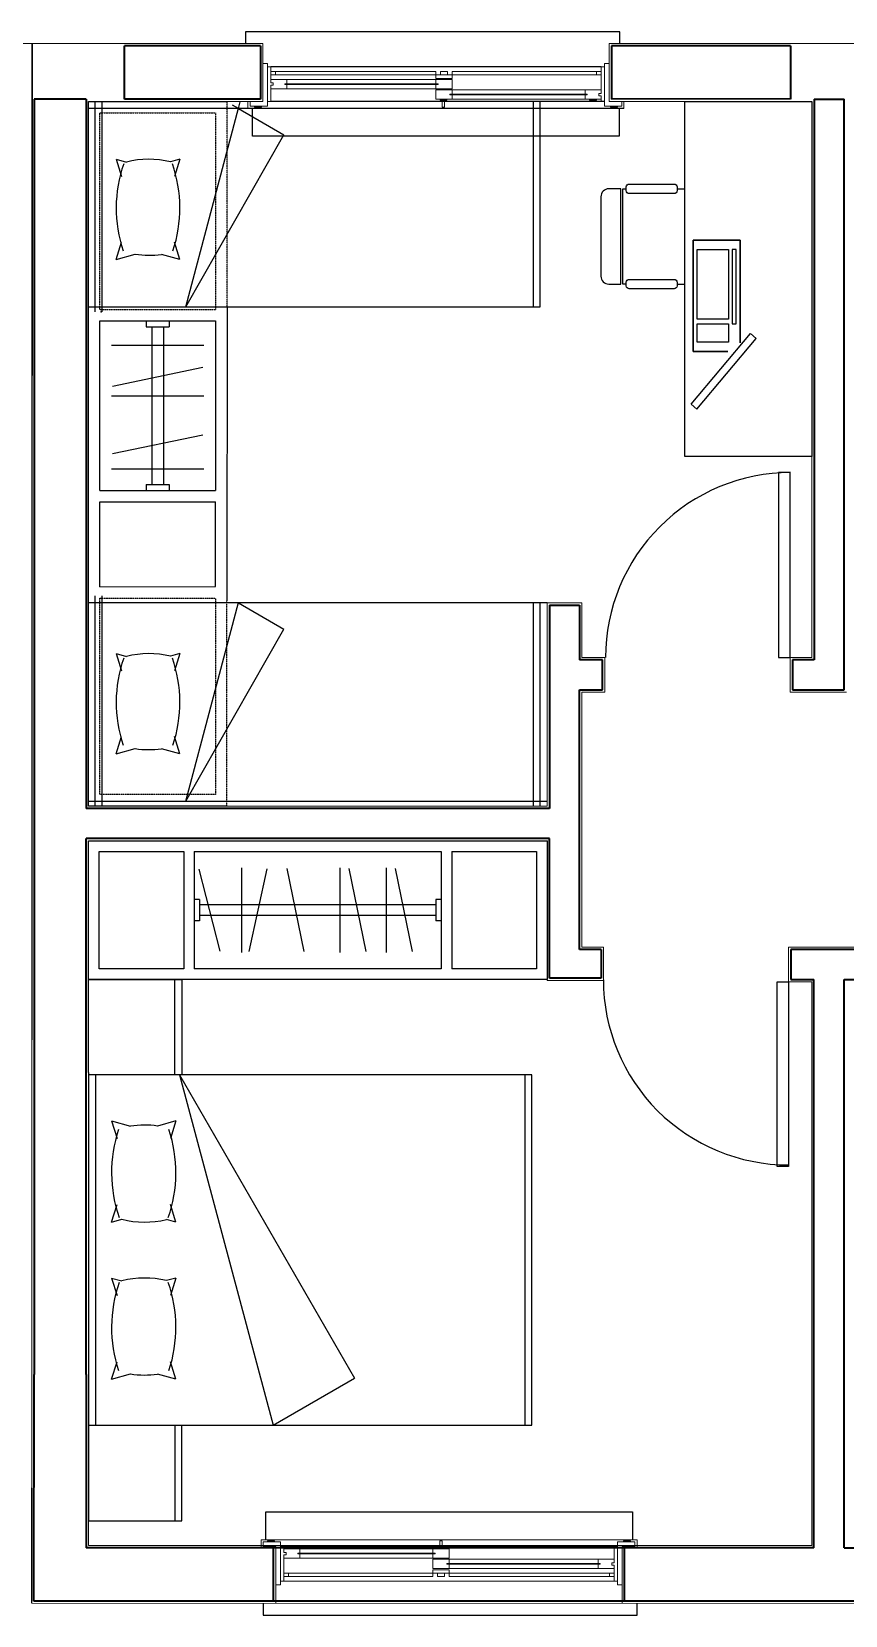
# Model space of a CAD drawing. Header units: millimetres. Extents: x -32319 to 9885, y 990 to 22164.
# Drawn here: x -11216 to -7694, y 14225 to 21080 of the extents above; entities that cross this region are included whole.
import ezdxf

# ---------------------------------------------------------------- set-up
doc = ezdxf.new("R2010")
doc.units = ezdxf.units.MM
doc.linetypes.add('HIDDEN', pattern=[0.375, 0.25, -0.125])
doc.layers.add('door', color=53, linetype='Continuous')
doc.layers.add('furniture', color=34, linetype='Continuous')
for name, color, linetype, lineweight in [('plaster', 4, 'Continuous', 13), ('wall', 5, 'Continuous', 35), ('wind', 161, 'Continuous', 5)]:
    doc.layers.add(name, color=color, linetype=linetype, lineweight=lineweight)

# ---------------------------------------------------------------- blocks, each defined once
blk = doc.blocks.new('bed 21ws')
at = {"color": 0}
for p, q in [((0, 762.9), (0, 1166.5)), ((0, 1166.5), (404.2, 1166.5)), ((373.9, 752.8), (373.9, 1166.5)), ((404.2, 1166.8), (404.2, 752.8)), ((0, 762.9), (0, -762.9)), ((1919.9, 752.8), (0, 752.8)), ((30.3, 752.8), (30.3, -762.9)), ((394.1, 752.8), (1152, -559.9)), ((394.1, 752.8), (800.2, -762.9)), ((1889.6, 752.8), (1889.6, -762.9)), ((1919.9, -762.9), (1919.9, 752.8)), ((100, 554), (123.7, 478.4)), ((100, 554), (182.8, 531.2)), ((378.6, 554), (298.5, 531.9)), ((378.6, 554), (355, 478.4)), ((100, 115.9), (123.7, 191.5)), ((378.6, 115.9), (355, 191.5)), ((100, 115.9), (144.8, 128.3)), ((378.6, 115.9), (337.6, 127.2)), ((100, -126), (123.7, -201.6)), ((100, -126), (144.8, -138.4)), ((378.6, -126), (337.6, -137.3)), ((378.6, -126), (355, -201.6)), ((100, -564.2), (123.7, -488.6)), ((100, -564.2), (182.8, -541.3)), ((378.6, -564.2), (298.5, -542.1)), ((378.6, -564.2), (355, -488.6)), ((800.2, -762.9), (1152, -559.9)), ((0, -762.9), (1919.9, -762.9)), ((0, -762.9), (0, -1176.6)), ((373.9, -762.9), (373.9, -1176.6)), ((404.2, -1176.9), (404.2, -762.9)), ((0, -1176.6), (404.2, -1176.6))]:
    blk.add_line(p, q, dxfattribs=at)
for centre, radius, start, end in [((691.4, 329.9), 591.4, 161.59105, 199.20246), ((243.2, 137.9), 397.9, 82.00717, 98.73199), ((-212.8, 329.9), 591.4, 340.79754, 18.40895), ((243.2, 513.8), 397.9, 255.67702, 283.71647), ((243.2, -523.9), 397.9, 76.28353, 104.32298), ((691.4, -340), 591.4, 160.79754, 198.40895), ((-212.8, -340), 591.4, 341.59105, 19.20246), ((243.2, -148), 397.9, 261.26801, 277.99283)]:
    blk.add_arc(centre, radius, start, end, dxfattribs=at)

msp = doc.modelspace()

# ---------------------------------------------------------------- linework, layer by layer
for p, q in [((-8984.8, 20747.5), (-10970.5, 20747.5)), ((-8652.6, 20747.8), (-10280.8, 20747.8))]:
    msp.add_line(p, q)
for points in [[(-8670.7, 21027.9), (-8670.7, 21079.9), (-10290.7, 21079.9), (-10290.7, 21027.9)], [(-8750.8, 20927.8), (-10180.8, 20927.8)], [(-8735.8, 20777.8), (-10180.8, 20777.8)], [(-10214.6, 14277), (-10214.6, 14225), (-8594.6, 14225), (-8594.6, 14277)]]:
    msp.add_lwpolyline(points)
at = {"layer": 'door'}
for p, q in [((-7982.8, 19171.3), (-7983.2, 18371.3)), ((-7932.8, 19171.3), (-7982.8, 19171.3)), ((-7933.2, 18371.3), (-7932.8, 19171.3)), ((-7983.2, 18371.3), (-7933.2, 18371.3)), ((-7989.6, 16167.2), (-7989.6, 16967.2)), ((-7989.6, 16967.2), (-7939.6, 16967.2)), ((-7939.6, 16967.2), (-7939.6, 16167.2)), ((-7939.6, 16167.2), (-7989.6, 16167.2))]:
    msp.add_line(p, q, dxfattribs=at)
for centre, radius, start, end in [((-7931.9, 18371.3), 800, 89.96771, 179.99674), ((-7939.9, 16976.1), 801.4, 179.99674, 270.02597)]:
    msp.add_arc(centre, radius, start, end, dxfattribs=at)
at = {"layer": 'furniture'}
for p, q in [((-10970.5, 17727.7), (-10970.5, 20778)), ((-10970.4, 20777.9), (-10370.4, 20777.9)), ((-10940.5, 19867.5), (-10940.5, 20777.5)), ((-10910.5, 19867.5), (-10910.5, 20777.5)), ((-10321.4, 20747.5), (-10313.6, 20776.5)), ((-9045.4, 20777.8), (-9045.4, 19888.6)), ((-9015.1, 19888.6), (-9015.1, 20777.8)), ((-10549.1, 19888.6), (-10320.8, 20749.5)), ((-10321.4, 20747.5), (-10347.3, 20762.5)), ((-10321.4, 20747.5), (-10124, 20633.6)), ((-10549.1, 19888.6), (-10124, 20633.6)), ((-10850.2, 20527.6), (-10826.8, 20452.8)), ((-10850.2, 20527.6), (-10805.9, 20515.4)), ((-10574.5, 20527.6), (-10615.1, 20516.4)), ((-10574.5, 20527.6), (-10597.9, 20452.8)), ((-8422, 20399.8), (-8388.4, 20399.8)), ((-10850.2, 20094), (-10826.8, 20168.9)), ((-10574.5, 20094), (-10597.9, 20168.9)), ((-8352.6, 20178, -28.6), (-8149.4, 20178, 9.5)), ((-10850.2, 20094), (-10768.3, 20116.7)), ((-10574.5, 20094), (-10653.7, 20115.9)), ((-8422, 19987.3), (-8388.4, 19987.3)), ((-10970.5, 19888.6), (-9015.1, 19888.6)), ((-10370.4, 19888.6), (-10370.5, 18616.8)), ((-10920.5, 19827.8), (-10420.5, 19827.8)), ((-10720.5, 19827.8), (-10720.5, 19802.8)), ((-10620.5, 19827.8), (-10620.5, 19802.8)), ((-10720.5, 19802.8), (-10620.5, 19802.8)), ((-10695.5, 19802.8), (-10695.5, 19119.3)), ((-10645.5, 19802.8), (-10645.5, 19119.3)), ((-8361.8, 19467.4), (-8104.7, 19773.8)), ((-8336.5, 19446.1), (-8079.3, 19752.5)), ((-8104.7, 19773.8), (-8079.3, 19752.5)), ((-10870.5, 19722.7), (-10470.5, 19722.7)), ((-10866.3, 19546.1), (-10474.6, 19627)), ((-10870.5, 19503.8), (-10470.5, 19503.8)), ((-8336.5, 19446.1), (-8361.8, 19467.4)), ((-10866.3, 19253.6), (-10474.6, 19334.5)), ((-10870.5, 19187.5), (-10470.5, 19187.5)), ((-10920.6, 19094.2), (-10420.6, 19094.4)), ((-10720.7, 19119.3), (-10620.7, 19119.3)), ((-10720.7, 19119.3), (-10720.7, 19094.3)), ((-10620.7, 19119.3), (-10620.7, 19094.3)), ((-10920.6, 19044.2), (-10420.6, 19044.4)), ((-10920.5, 18677.6), (-10920.5, 19044.2)), ((-10420.5, 18677.8), (-10420.6, 19044.4)), ((-10920.5, 18677.6), (-10420.5, 18677.8)), ((-8984.8, 18607.7), (-10970.5, 18607.7)), ((-10940.5, 17727.7), (-10940.5, 18637.7)), ((-10910.5, 17727.7), (-10910.5, 18637.7)), ((-10549.1, 17748.7), (-10320.8, 18609.6)), ((-10321.4, 18607.7), (-10124, 18493.7)), ((-9045.3, 18607.7), (-9045.3, 17727.6)), ((-9015, 17727.6), (-9015, 18607.7)), ((-10549.1, 17748.7), (-10124, 18493.7)), ((-10850.2, 18387.8), (-10805.9, 18375.6)), ((-10850.2, 18387.8), (-10826.8, 18313)), ((-10574.5, 18387.8), (-10615.1, 18376.6)), ((-10574.5, 18387.8), (-10597.9, 18313)), ((-10850.2, 17954.2), (-10826.8, 18029)), ((-10574.5, 17954.2), (-10597.9, 18029)), ((-10850.2, 17954.2), (-10768.3, 17976.8)), ((-10574.5, 17954.2), (-10653.7, 17976.1)), ((-10970.5, 17748.7), (-8984.8, 17748.7)), ((-10370.5, 17727.7), (-10970.5, 17727.7)), ((-10970.2, 16977.6), (-10970.2, 17577.6)), ((-10970.2, 17577.6), (-8984.9, 17577.5)), ((-8984.9, 17577.6), (-8984.9, 16977.6)), ((-10924.4, 17023.4), (-10924.4, 17531.8)), ((-10924.4, 17531.8), (-10557.7, 17531.8)), ((-10557.7, 17531.8), (-10557.7, 17023.4)), ((-10511.9, 17531.8), (-10511.9, 17023.4)), ((-9443.2, 17531.8), (-9443.2, 17023.4)), ((-9397.4, 17531.8), (-9397.4, 17023.4)), ((-9030.7, 17531.8), (-9030.7, 17023.4)), ((-10492.5, 17455.2), (-10401.5, 17100)), ((-10307.3, 17460.9), (-10307.3, 17094.3)), ((-10198.5, 17456.7), (-10276.5, 17098.5)), ((-10111.8, 17457.2), (-10037.7, 17098.1)), ((-9882.5, 17460.9), (-9882.5, 17094.3)), ((-9843.7, 17457.2), (-9769.6, 17098.1)), ((-9681.8, 17460.9), (-9681.8, 17094.3)), ((-9643, 17457.2), (-9568.9, 17098.1)), ((-10489, 17323.4), (-10511.9, 17323.4)), ((-10489, 17323.4), (-10489, 17231.8)), ((-9466.1, 17300.5), (-10489, 17300.5)), ((-9466.1, 17323.4), (-9466.1, 17231.8)), ((-9443.2, 17323.4), (-9466.1, 17323.4)), ((-10489, 17231.8), (-10511.9, 17231.8)), ((-9466.1, 17254.7), (-10489, 17254.7)), ((-9443.2, 17231.8), (-9466.1, 17231.8)), ((-10557.7, 17023.4), (-10924.4, 17023.4)), ((-9443.2, 17023.4), (-10511.9, 17023.4)), ((-9030.7, 17023.4), (-9397.4, 17023.4)), ((-8984.9, 16977.6), (-10970.2, 16977.6))]:
    msp.add_line(p, q, dxfattribs=at)
at = {"layer": 'furniture', "linetype": 'HIDDEN'}
for p, q in [((-10370.4, 19888.6), (-10370.4, 20777.8)), ((-10920.5, 19877.8), (-10420.5, 19877.8)), ((-10370.5, 17727.7), (-10370.5, 18616.8)), ((-10420.5, 17777.7), (-10920.5, 17777.7))]:
    msp.add_line(p, q, dxfattribs=at)
at = {"layer": 'furniture', "ltscale": 0.3}
for p, q in [((-10260.8, 20627.8), (-10260.8, 20747.8)), ((-8672.6, 20747.8), (-8672.6, 20627.8)), ((-8672.6, 20627.8), (-10260.8, 20627.8)), ((-10202.8, 14552.5), (-10202.8, 14672.5)), ((-10202.8, 14672.5), (-8614.5, 14672.5)), ((-8614.5, 14672.5), (-8614.5, 14552.5))]:
    msp.add_line(p, q, dxfattribs=at)
at = {"layer": 'furniture'}
msp.add_lwpolyline([(-7838.8, 19240.4), (-8388.5, 19240.4), (-8388.4, 20777.9), (-7838.4, 20777.9)], close=True, dxfattribs=at)
at = {"layer": 'furniture', "linetype": 'HIDDEN'}
for points in [[(-10920.5, 19877.8), (-10920.4, 20727.9)], [(-10920.4, 20727.9), (-10420.4, 20727.9), (-10420.4, 19877.8)], [(-10920.5, 17777.7), (-10920.4, 18627.8)], [(-10920.4, 18627.8), (-10420.4, 18627.8), (-10420.4, 17777.7)]]:
    msp.add_lwpolyline(points, dxfattribs=at)
at = {"layer": 'furniture'}
msp.add_lwpolyline([(-8665.8, 20399.8), (-8717.6, 20399.8, 0.414214), (-8752, 20365.4), (-8752, 20021.7, 0.414214), (-8717.6, 19987.3), (-8665.8, 19987.3)], format="xyb", dxfattribs=at)
for points in [[(-8665.8, 19987.3), (-8665.8, 20399.8)], [(-8642, 19987.3), (-8657.7, 19987.3), (-8657.7, 20399.8), (-8642, 20399.8)], [(-10920.5, 19094.2), (-10920.5, 19827.8)], [(-10420.5, 19827.8), (-10420.5, 19094.4)], [(-10511.9, 17531.8), (-9443.2, 17531.8)], [(-9397.4, 17531.8), (-9030.7, 17531.8)]]:
    msp.add_lwpolyline(points, dxfattribs=at)
for points in [[(-8434.8, 20379.2), (-8629.2, 20379.2, -0.414214), (-8642, 20391.9), (-8642, 20407.6, -0.414214), (-8629.2, 20420.4), (-8434.8, 20420.4, -0.414214), (-8422, 20407.6), (-8422, 20391.9, -0.414214)], [(-8434.8, 19966.7), (-8629.2, 19966.7, -0.414214), (-8642, 19979.4), (-8642, 19995.1, -0.414214), (-8629.2, 20007.9), (-8434.8, 20007.9, -0.414214), (-8422, 19995.1), (-8422, 19979.4, -0.414214)]]:
    msp.add_lwpolyline(points, format="xyb", close=True, dxfattribs=at)
for centre, radius, start, end in [((-10264.9, 20315.8), 585.3, 160.79754, 198.40895), ((-10708.5, 20133.9), 393.8, 76.28353, 104.32298), ((-11159.8, 20315.8), 585.3, 341.59105, 19.20246), ((-10708.5, 20505.9), 393.8, 261.26801, 277.99283), ((-10708.5, 17994), 393.8, 76.28353, 104.32298), ((-10264.9, 18176), 585.3, 160.79754, 198.40895), ((-11159.8, 18176), 585.3, 341.59105, 19.20246), ((-10708.5, 18366), 393.8, 261.26801, 277.99283)]:
    msp.add_arc(centre, radius, start, end, dxfattribs=at)
msp.add_point((-10914.8, 19867.5), dxfattribs=at)
for points in [[(-8352.6, 20178, -28.6), (-8352.6, 19695.4, -28.6), (-8352.6, 19695.4, -54), (-8352.6, 20178, -54)], [(-8352.6, 20178, -28.6), (-8149.4, 20178, 9.5), (-8149.4, 20178, -54), (-8352.6, 20178, -54)], [(-8149.4, 19733.3, -22.2), (-8149.4, 20178, -54), (-8149.4, 20178, 9.5), (-8149.4, 19754.1, 9.5)], [(-8200.2, 19836.1), (-8335.7, 19836.1, -25.4), (-8335.7, 20137.7, -25.4), (-8200.2, 20137.7)], [(-8183.3, 20137.7, 3.2), (-8183.3, 19816, 3.2), (-8166.4, 19816, 6.4), (-8166.4, 20137.7, 6.4)], [(-8200.2, 19816), (-8200.2, 19735.6), (-8335.7, 19735.6, -25.4), (-8335.7, 19816, -25.4)], [(-8352.6, 19695.4, -28.6), (-8202.5, 19695.4, -0.4), (-8202.5, 19695.4, -0.4), (-8352.6, 19695.4, -54)]]:
    msp.add_3dface(points, dxfattribs=at)
at = {"layer": 'plaster'}
for p, q in [((-12213.1, 21028.4), (-11213.1, 21028)), ((-10215.8, 21028), (-11215.8, 21028)), ((-11215.8, 21028), (-11215.8, 15277.2)), ((-11213.1, 21028), (-11215.7, 15277.2)), ((-10215.8, 21028), (-10215.8, 20777.8)), ((-8715.8, 21028.5), (-8715.8, 20777.9)), ((-6497.3, 21028.1), (-8715.8, 21028.5)), ((-10215.8, 20777.8), (-10970.5, 20777.9)), ((-10970.5, 20777.9), (-10970.5, 17727.6)), ((-7838.4, 20777.9), (-8715.8, 20777.8)), ((-7838.4, 20777.9), (-7839.2, 18371.3)), ((-8984.6, 18607.7), (-8984.7, 17727.5)), ((-8984.6, 18607.7), (-8834.6, 18607.7)), ((-8834.6, 18607.7), (-8834.6, 18371.3)), ((-8734.6, 18371.3), (-8834.6, 18371.3)), ((-8734.6, 18221.3), (-8734.6, 18371.3)), ((-7839.2, 18371.3), (-7933.2, 18371.3)), ((-7933.2, 18371.3), (-7933.2, 18221.3)), ((-8834.9, 18221.3), (-8734.9, 18221.3)), ((-8834.9, 17117.2), (-8834.8, 18221.3)), ((-7933.2, 18221.3), (-7689.2, 18221.4)), ((-8984.7, 17727.5), (-10970.5, 17727.7)), ((-10970.3, 14527.2), (-10970.2, 17577.6)), ((-8984.9, 17577.5), (-10970.2, 17577.6)), ((-8984.9, 16973.1), (-8984.9, 17579.2)), ((-8741.3, 17117.2), (-8834.9, 17117.2)), ((-8741.3, 17117.2), (-8741.3, 16973.1)), ((-7939.6, 17117.2), (-7939.6, 16967.2)), ((-7589.6, 17117.2), (-7939.6, 17117.2)), ((-8741.3, 16973.1), (-8984.9, 16973.1)), ((-7939.6, 16967.2), (-7839.6, 16967.2)), ((-7839.6, 14527.1), (-7839.6, 16967.2)), ((-11216.1, 14277.2), (-11215.7, 15277.2)), ((-11215.8, 14277.2), (-11215.8, 15277.2)), ((-7839.6, 14527.1), (-10970.4, 14527.2)), ((-10159.5, 14277), (-10159.5, 14522.6)), ((-8659.5, 14277), (-8659.5, 14522.5)), ((-7529.6, 14276.4), (-11215.8, 14277.2))]:
    msp.add_line(p, q, dxfattribs=at)
at = {"layer": 'wall'}
for p, q in [((-10225.8, 21018), (-10814.5, 21018)), ((-10814.5, 20788), (-10814.5, 21018)), ((-10225.8, 21018), (-10225.8, 20787.8)), ((-7930.8, 21018.7), (-8705.8, 21018.5)), ((-8705.8, 21018.5), (-8705.8, 20788.4)), ((-7930.8, 21018.5), (-7930.9, 20788.4)), ((-10980.5, 20787.9), (-11205.8, 20788)), ((-11205.8, 20787.9), (-11205.8, 15267.2)), ((-10980.5, 20787.9), (-10980.5, 17717.6)), ((-10225.8, 20787.8), (-10814.5, 20788)), ((-7930.9, 20788.6), (-8705.8, 20788.4)), ((-7828.4, 20788.4), (-7829.2, 18361.3)), ((-7828.4, 20788.4), (-7698.3, 20788.4)), ((-7699.2, 18231.4), (-7698.3, 20787.8)), ((-8974.6, 18597.7), (-8974.7, 17717.5)), ((-8974.6, 18597.7), (-8844.6, 18597.7)), ((-8844.6, 18597.7), (-8844.6, 18361.3)), ((-8744.6, 18361.3), (-8844.6, 18361.3)), ((-8744.6, 18231.3), (-8744.6, 18361.3)), ((-7923.2, 18361.3), (-7923.2, 18231.3)), ((-7829.2, 18361.3), (-7923.2, 18361.3)), ((-8844.9, 18231.3), (-8744.9, 18231.3)), ((-8844.9, 17107.2), (-8844.9, 18231.3)), ((-7923.2, 18231.3), (-7699.2, 18231.4)), ((-8974.7, 17717.5), (-10980.5, 17717.6)), ((-10980.3, 15267.2), (-10980.2, 17587.6)), ((-8974.9, 17587.5), (-10980.2, 17587.6)), ((-8974.9, 16983.1), (-8974.9, 17587.5)), ((-8751.3, 17107.2), (-8844.9, 17107.2)), ((-8751.3, 17107.2), (-8751.3, 16983.1)), ((-7929.6, 17107.2), (-7929.6, 16977.2)), ((-7599.6, 17107.2), (-7929.6, 17107.2)), ((-8751.3, 16983.1), (-8974.9, 16983.1)), ((-7929.6, 16977.2), (-7829.6, 16977.2)), ((-7829.6, 14517.1), (-7829.6, 16977.2)), ((-7699.6, 14517.1), (-7699.6, 16976.9)), ((-7699.6, 16976.9), (-7599.6, 16976.9)), ((-11205.9, 14286.5), (-11205.8, 15267.2)), ((-10980.3, 15267.2), (-10980.4, 14517.2)), ((-7829.6, 14517.1), (-10980.4, 14517.2)), ((-10169.5, 14287), (-10169.5, 14512.6)), ((-8649.5, 14287), (-8649.5, 14512.5)), ((-7699.6, 14517.1), (-7539.5, 14517.1)), ((-7539.6, 14286.3), (-11205.9, 14286.5))]:
    msp.add_line(p, q, dxfattribs=at)
at = {"layer": 'wind'}
for p, q in [((-9395.8, 20872.8), (-10180.8, 20872.8)), ((-9395.8, 20832.8), (-9395.8, 20872.8)), ((-10280.8, 20747.8), (-10280.8, 20777.8)), ((-10180.8, 20832.8), (-9395.8, 20832.8)), ((-9465.8, 20827.8), (-8750.8, 20827.8)), ((-9465.8, 20787.8), (-9465.8, 20827.8)), ((-8750.8, 20787.8), (-9465.8, 20787.8)), ((-9448.4, 20782.8), (-9448.4, 20787.8)), ((-9418.4, 20782.8), (-9448.4, 20782.8)), ((-9438.4, 20782.8), (-9428.4, 20782.8)), ((-9438.4, 20752.8), (-9438.4, 20782.8)), ((-9428.4, 20782.8), (-9428.4, 20752.8)), ((-9418.4, 20787.8), (-9418.4, 20782.8)), ((-9405.8, 20806.3), (-9405.8, 20809.3)), ((-9405.8, 20809.3), (-9395.8, 20809.3)), ((-9395.8, 20806.3), (-9405.8, 20806.3)), ((-9395.8, 20809.3), (-9395.8, 20827.8)), ((-9395.8, 20809.3), (-8820.8, 20809.3)), ((-9395.8, 20806.3), (-8820.8, 20806.3)), ((-9395.8, 20787.8), (-9395.8, 20806.3)), ((-8652.6, 20777.8), (-8652.6, 20757.8)), ((-9428.4, 20752.8), (-9438.4, 20752.8)), ((-8652.6, 20759.4), (-8652.6, 20747.8)), ((-10222.8, 14542.5), (-10222.8, 14552.5)), ((-10222.8, 14552.5), (-8594.5, 14552.5)), ((-9449.5, 14547.5), (-9439.5, 14547.5)), ((-9449.5, 14517.5), (-9449.5, 14547.5)), ((-9439.5, 14547.5), (-9439.5, 14517.5)), ((-8594.5, 14552.5), (-8594.5, 14522.5)), ((-10124.5, 14512.5), (-9409.5, 14512.5)), ((-9409.5, 14472.5), (-10124.5, 14472.5)), ((-9479.5, 14494), (-10054.5, 14494)), ((-9479.5, 14491), (-10054.5, 14491))]:
    msp.add_line(p, q, dxfattribs=at)
at = {"layer": 'wind', "color": 250}
for p, q in [((-10180.8, 20872.8), (-10180.8, 20857.8)), ((-10180.8, 20857.8), (-10170.8, 20857.8)), ((-10180.8, 20847.8), (-10180.8, 20832.8)), ((-10170.8, 20847.8), (-10180.8, 20847.8)), ((-10170.8, 20857.8), (-10170.8, 20847.8)), ((-8760.8, 20812.8), (-8760.8, 20802.8)), ((-8750.8, 20812.8), (-8760.8, 20812.8)), ((-8760.8, 20802.8), (-8750.8, 20802.8)), ((-8750.8, 20827.8), (-8750.8, 20812.8)), ((-8750.8, 20802.8), (-8750.8, 20787.8)), ((-10222.8, 14522.5), (-10222.8, 14542.5)), ((-10124.5, 14497.5), (-10124.5, 14512.5)), ((-10114.5, 14497.5), (-10124.5, 14497.5)), ((-10124.5, 14487.5), (-10114.5, 14487.5)), ((-10124.5, 14472.5), (-10124.5, 14487.5)), ((-10114.5, 14487.5), (-10114.5, 14497.5)), ((-9479.5, 14512.5), (-9479.5, 14494)), ((-9479.5, 14494), (-9469.5, 14494)), ((-9469.5, 14491), (-9479.5, 14491)), ((-9479.5, 14491), (-9479.5, 14472.5)), ((-9469.5, 14494), (-9469.5, 14491)), ((-9459.5, 14512.5), (-9459.5, 14517.5)), ((-9459.5, 14517.5), (-9429.5, 14517.5)), ((-9439.5, 14517.5), (-9449.5, 14517.5)), ((-9429.5, 14517.5), (-9429.5, 14512.5)), ((-9409.5, 14512.5), (-9409.5, 14472.5))]:
    msp.add_line(p, q, dxfattribs=at)
for points in [[(-10215.8, 20942.8), (-10215.8, 20927.8), (-10215.8, 20777.8), (-10270.8, 20777.8), (-10270.8, 20757.8), (-10255.8, 20757.8), (-10195.8, 20757.8), (-10195.8, 20777.8), (-10195.8, 20792.8), (-10195.8, 20942.8)], [(-10160.8, 20907.8), (-10180.8, 20907.8), (-10180.8, 20892.8), (-10160.8, 20892.8)], [(-8750.8, 20907.8), (-8770.8, 20907.8), (-8770.8, 20892.8), (-8750.8, 20892.8)], [(-8715.8, 20942.8), (-8715.8, 20927.8), (-8715.8, 20777.8), (-8660.8, 20777.8), (-8660.8, 20757.8), (-8675.8, 20757.8), (-8735.8, 20757.8), (-8735.8, 20777.8), (-8735.8, 20792.8), (-8735.8, 20942.8)], [(-10110.8, 20851.3), (-10120.8, 20851.3), (-10120.8, 20854.3), (-10110.8, 20854.3), (-10110.8, 20872.8), (-10180.8, 20872.8), (-10180.8, 20857.8), (-10170.8, 20857.8), (-10170.8, 20847.8), (-10180.8, 20847.8), (-10180.8, 20832.8), (-10110.8, 20832.8)], [(-9395.8, 20872.8), (-9465.8, 20872.8), (-9465.8, 20854.3), (-9455.8, 20854.3), (-9455.8, 20851.3), (-9465.8, 20851.3), (-9465.8, 20832.8), (-9395.8, 20832.8)], [(-9395.8, 20827.8), (-9465.8, 20827.8), (-9465.8, 20787.8), (-9395.8, 20787.8), (-9395.8, 20806.3), (-9405.8, 20806.3), (-9405.8, 20809.3), (-9395.8, 20809.3)], [(-8760.8, 20812.8), (-8750.8, 20812.8), (-8750.8, 20827.8), (-8820.8, 20827.8), (-8820.8, 20809.3), (-8810.8, 20809.3), (-8810.8, 20806.3), (-8820.8, 20806.3), (-8820.8, 20787.8), (-8750.8, 20787.8), (-8750.8, 20802.8), (-8760.8, 20802.8)], [(-10159.5, 14357.5), (-10159.5, 14372.5), (-10159.5, 14522.5), (-10214.5, 14522.5), (-10214.5, 14542.5), (-10199.5, 14542.5), (-10139.5, 14542.5), (-10139.5, 14522.5), (-10139.5, 14507.5), (-10139.5, 14357.5)], [(-8659.5, 14357.5), (-8659.5, 14372.5), (-8659.5, 14522.5), (-8604.5, 14522.5), (-8604.5, 14542.5), (-8619.5, 14542.5), (-8679.5, 14542.5), (-8679.5, 14522.5), (-8679.5, 14507.5), (-8679.5, 14357.5)], [(-10124.5, 14512.5), (-10124.5, 14497.5), (-10114.5, 14497.5), (-10114.5, 14487.5), (-10124.5, 14487.5), (-10124.5, 14472.5), (-10054.5, 14472.5), (-10054.5, 14491), (-10064.5, 14491), (-10064.5, 14494), (-10054.5, 14494), (-10054.5, 14512.5)], [(-9479.5, 14512.5), (-9479.5, 14494), (-9469.5, 14494), (-9469.5, 14491), (-9479.5, 14491), (-9479.5, 14472.5), (-9409.5, 14472.5), (-9409.5, 14512.5)], [(-9479.5, 14467.5), (-9479.5, 14427.5), (-9409.5, 14427.5), (-9409.5, 14446), (-9419.5, 14446), (-9419.5, 14449), (-9409.5, 14449), (-9409.5, 14467.5)], [(-8764.5, 14467.5), (-8764.5, 14449), (-8754.5, 14449), (-8754.5, 14446), (-8764.5, 14446), (-8764.5, 14427.5), (-8694.5, 14427.5), (-8694.5, 14442.5), (-8704.5, 14442.5), (-8704.5, 14452.5), (-8694.5, 14452.5), (-8694.5, 14467.5)], [(-10124.5, 14407.5), (-10124.5, 14392.5), (-10104.5, 14392.5), (-10104.5, 14407.5)], [(-9479.5, 14422.5), (-9479.5, 14407.5), (-9409.5, 14407.5), (-9409.5, 14422.5)], [(-8714.5, 14407.5), (-8714.5, 14392.5), (-8694.5, 14392.5), (-8694.5, 14407.5)]]:
    msp.add_lwpolyline(points, close=True, dxfattribs=at)
for points in [[(-10195.8, 20777.8), (-10180.8, 20777.8), (-10180.8, 20847.8), (-10170.8, 20847.8), (-10170.8, 20857.8), (-10180.8, 20857.8), (-10180.8, 20927.8), (-10195.8, 20927.8)], [(-10160.8, 20892.8), (-10160.8, 20907.8)], [(-8770.8, 20907.8), (-8770.8, 20892.8)], [(-8735.8, 20777.8), (-8750.8, 20777.8), (-8750.8, 20802.8), (-8760.8, 20802.8), (-8760.8, 20812.8), (-8750.8, 20812.8), (-8750.8, 20927.8), (-8735.8, 20927.8)], [(-8820.8, 20827.8), (-8820.8, 20809.3)], [(-8820.8, 20806.3), (-8810.8, 20806.3), (-8810.8, 20809.3), (-8820.8, 20809.3)], [(-8820.8, 20806.3), (-8820.8, 20787.8)], [(-8770.8, 20787.8), (-8770.8, 20782.8), (-8800.8, 20782.8), (-8800.8, 20787.8)], [(-8710.8, 20757.8), (-8710.8, 20752.8), (-8680.8, 20752.8), (-8680.8, 20757.8)], [(-10104.5, 14512.5), (-10104.5, 14517.5), (-10074.5, 14517.5), (-10074.5, 14512.5)], [(-10054.5, 14494), (-10064.5, 14494), (-10064.5, 14491), (-10054.5, 14491)], [(-10054.5, 14494), (-10054.5, 14512.5)], [(-10054.5, 14472.5), (-10054.5, 14491)], [(-9409.5, 14467.5), (-9409.5, 14449)], [(-8679.5, 14522.5), (-8694.5, 14522.5), (-8694.5, 14452.5), (-8704.5, 14452.5), (-8704.5, 14442.5), (-8694.5, 14442.5), (-8694.5, 14372.5), (-8679.5, 14372.5)], [(-10104.5, 14392.5), (-10104.5, 14407.5)], [(-9479.5, 14407.5), (-9479.5, 14392.5)], [(-9479.5, 14407.5), (-9459.5, 14407.5), (-9459.5, 14392.5), (-9429.5, 14392.5), (-9429.5, 14407.5)], [(-9409.5, 14449), (-9419.5, 14449), (-9419.5, 14446), (-9409.5, 14446)], [(-9409.5, 14446), (-9409.5, 14427.5)], [(-9409.5, 14392.5), (-9409.5, 14407.5)]]:
    msp.add_lwpolyline(points, dxfattribs=at)
at = {"layer": 'wind'}
for points in [[(-10180.8, 20892.8), (-9465.8, 20892.8), (-9465.8, 20907.8), (-10180.8, 20907.8)], [(-9395.8, 20892.8), (-8750.8, 20892.8), (-8750.8, 20907.8), (-9395.8, 20907.8)], [(-9395.8, 20877.8), (-9395.8, 20892.8), (-9465.8, 20892.8), (-9465.8, 20877.8)], [(-8694.5, 14452.5), (-8694.5, 14467.5), (-9479.5, 14467.5), (-9479.5, 14427.5), (-8694.5, 14427.5), (-8694.5, 14442.5), (-8704.5, 14442.5), (-8704.5, 14452.5)], [(-9479.5, 14407.5), (-10124.5, 14407.5), (-10124.5, 14392.5), (-9479.5, 14392.5)], [(-8694.5, 14407.5), (-9409.5, 14407.5), (-9409.5, 14392.5), (-8694.5, 14392.5)]]:
    msp.add_lwpolyline(points, close=True, dxfattribs=at)
for points in [[(-9465.8, 20907.8), (-9465.8, 20892.8)], [(-9395.8, 20892.8), (-9415.8, 20892.8), (-9415.8, 20907.8), (-9445.8, 20907.8), (-9445.8, 20892.8)], [(-9395.8, 20892.8), (-9395.8, 20907.8)], [(-10110.8, 20851.3), (-10120.8, 20851.3), (-10120.8, 20854.3), (-10110.8, 20854.3)], [(-10110.8, 20872.8), (-10110.8, 20854.3)], [(-10110.8, 20854.3), (-9465.8, 20854.3)], [(-10110.8, 20851.3), (-9465.8, 20851.3)], [(-10110.8, 20851.3), (-10110.8, 20832.8)], [(-9465.8, 20854.3), (-9465.8, 20872.8)], [(-9465.8, 20851.3), (-9455.8, 20851.3), (-9455.8, 20854.3), (-9465.8, 20854.3)], [(-9465.8, 20832.8), (-9465.8, 20851.3)], [(-10220.8, 20757.8), (-10220.8, 20752.8), (-10250.8, 20752.8), (-10250.8, 20757.8)], [(-10164.5, 14542.5), (-10164.5, 14547.5), (-10194.5, 14547.5), (-10194.5, 14542.5)], [(-8654.5, 14542.5), (-8654.5, 14547.5), (-8624.5, 14547.5), (-8624.5, 14542.5)], [(-10139.5, 14522.5), (-10124.5, 14522.5), (-10124.5, 14497.5), (-10114.5, 14497.5), (-10114.5, 14487.5), (-10124.5, 14487.5), (-10124.5, 14372.5), (-10139.5, 14372.5)], [(-10139.5, 14522.5), (-8694.5, 14522.5)], [(-8764.5, 14449), (-8764.5, 14467.5)], [(-8764.5, 14449), (-9409.5, 14449)], [(-8764.5, 14446), (-9409.5, 14446)], [(-8764.5, 14449), (-8754.5, 14449), (-8754.5, 14446), (-8764.5, 14446)], [(-8764.5, 14427.5), (-8764.5, 14446)], [(-8714.5, 14407.5), (-8714.5, 14392.5)], [(-10124.5, 14372.5), (-8694.5, 14372.5)]]:
    msp.add_lwpolyline(points, dxfattribs=at)

# ---------------------------------------------------------------- block references
at = {"layer": 'furniture'}
msp.add_blockref('bed 21ws', (-10970.3, 15811.1), dxfattribs=at)

doc.saveas('drawing.dxf')
